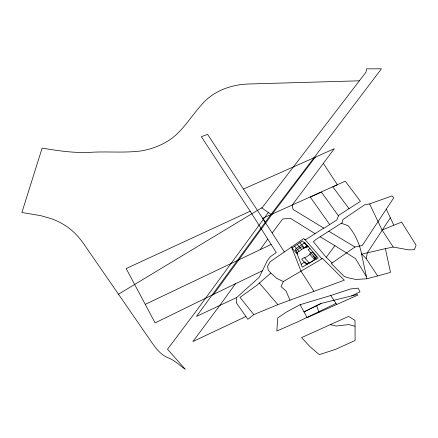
<?xml version="1.0" encoding="UTF-8"?>
<svg xmlns="http://www.w3.org/2000/svg" width="438" height="438" viewBox="0 0 438 438"><rect width="100%" height="100%" fill="white"/><g stroke="black" fill="none" stroke-linecap="round" stroke-linejoin="round"><path stroke-width="0.66" d="M250.186 211.209L126.177 268.543L155.096 322.894L213.706 294.265L265.696 223.019L207.596 134.351L201.343 136.711L250.186 211.209L276.263 252.556L270.18 256.854L267.355 260.665L259.214 277.292L236.695 297.517L236.317 302.751L247.859 319.291L253.788 314.599L277.851 304.629L344.317 280.189L322.565 258.464L283.364 281.535L280.999 286.611L285.959 290.859L290.022 300.233M332.19 262.942L326.228 257.347L313.367 241.732L316.028 239.411L342.193 222.635L342.981 219.482L364.668 204.803L369.606 203.922L382.084 230.032L401.597 222.077L416.1 245.214L414.37 249.726L408.446 249.846L393.182 247.032L385.38 248.658L390.515 272.392L377.649 275.924L366.223 258.661L367.34 252.835L390.351 217.806M313.822 157.861L334.303 148.712L292.151 205.17L293.077 209.474L323.994 228.253L336.756 219.996L338.716 215.277L360.419 201.343L345.243 181.173L270.848 214.636L196.481 316.406L236.701 297.511M377.649 275.924L366.847 278.776L359.056 279.274L355.705 279.433L347.164 277.572L343.808 276.082L331.298 263.572L354.933 247.021L362.27 245.472L393.757 197.801L392.114 195.874L369.606 203.922M219.766 305.472L235.622 283.539M260.09 249.693L267.749 239.099M272.272 214.012L265.696 223.019L262.614 218.261L272.272 214.012L315.229 157.237L243.561 189.002M268.352 212.518L195.173 312.431L167.519 349.228L185.175 369.19C179.197 365.265 174.264 359.68 167.119 357.397C157.357 352.825 152.364 342.691 146.243 334.44L83.866 244.032C78.949 236.953 72.943 230.569 65.716 225.816A76.628 65.903 -21.1 0 0 51.366 218.715L40.86 215.677L21.9 212.485L42.119 148.099C57.904 150.749 73.847 153.136 89.899 152.358C107.157 151.203 124.578 153.207 141.742 150.82C150.875 149.194 159.717 145.991 167.661 141.184C181.945 132.473 190.295 117.307 201.25 105.175A63.997 52.429 9.7 0 1 215.72 92.944C225.57 87.288 236.838 84.414 248.154 84.014L359.363 80.806L366.069 72.122L366.518 68.854L381.432 68.81L270.848 214.636M326.228 257.347L334.884 245.696L355.404 258.508L366.376 276.57M219.766 305.467L192.873 341.563L245.921 316.515M283.364 281.535L276.783 278.426L270.843 273.088L268.198 270.054L267.618 266.205L270.126 261.765L284.339 251.97L272.168 232.989L282.674 219.005L290.372 218.272L315.075 233.635L323.693 228.072M271.029 214.39L261.913 208.006L359.363 80.806M261.913 208.006L261.891 207.711L118.484 294.205M253.788 314.599L239.997 297.38L256.673 285.412L270.843 273.088M284.339 251.97L303.622 238.622L305.45 239.805L315.075 233.635M308.79 262.565L306.146 264.393L301.694 259.252L304.333 257.435L309.277 263.129L314.533 259.477L309.584 253.816L312.201 252.014L316.663 257.101L314.046 258.913M301.202 264.344L304.919 261.771L307.164 264.36M313.367 255.929L316.116 259.132M304.821 257.993L310.071 254.369M307.575 245.849L303.89 248.368L302.182 246.408L295.869 250.706M297.172 254.035L297.824 253.586L296.312 251.845M308.16 246.517L306.228 247.837L305.647 247.169M309.995 248.603L308.144 249.665L316.154 259.11M351.659 295.896L359.976 291.894L358.224 288.166L350.679 288.943L330.739 295.513L300.139 304.695L286.512 311.998L277.741 317.906L276.849 331.029L297.791 321.831L335.957 303.452M321.169 303.403L303.928 311.927L321.163 303.403L357.479 294.467L357.764 295.13L307.098 317.649L300.139 304.695M212.101 295.053L262.335 270.783M145.372 304.311L271.117 244.448M385.38 248.658L361.585 254.149C359.664 243.681 354.999 233.761 348.073 225.679L341.262 223.232M330.427 324.596L336.045 326.031L348.922 324.58L355.048 326.25L355.119 340.496L335.245 349.48L319.28 354.638L310.208 346.858L301.519 337.632L348.555 316.417L354.994 320.359L355.048 326.25M328.85 231.248L354.933 247.021M320.145 236.739L334.884 245.696M366.223 258.661L361.492 253.783L366.847 278.776M304.782 239.372L321.903 258.853M299.877 242.701L304.273 247.733M297.254 244.481L301.651 249.523M294.626 246.266L299.023 251.319M259.384 283.09L277.851 304.629M336.696 304.437L330.739 295.513M349.031 208.663L332.814 186.873L337.413 184.787L323.359 163.401M338.459 215.896L321.393 192.068L310.307 197.116L329.699 224.563M382.084 230.032L393.182 247.032M265.247 222.312L272.168 232.989M313.843 291.204L300.966 271.117L291.582 246.994M386.283 209.156L393.757 225.05M319.006 312.294L316.603 305.669M306.885 245.948L296.384 253.126L291.993 248.05L302.488 240.933L306.885 245.948M304.804 242.685L295.272 249.173L302.313 267.196L318.174 257.927L304.804 242.685"/></g></svg>
